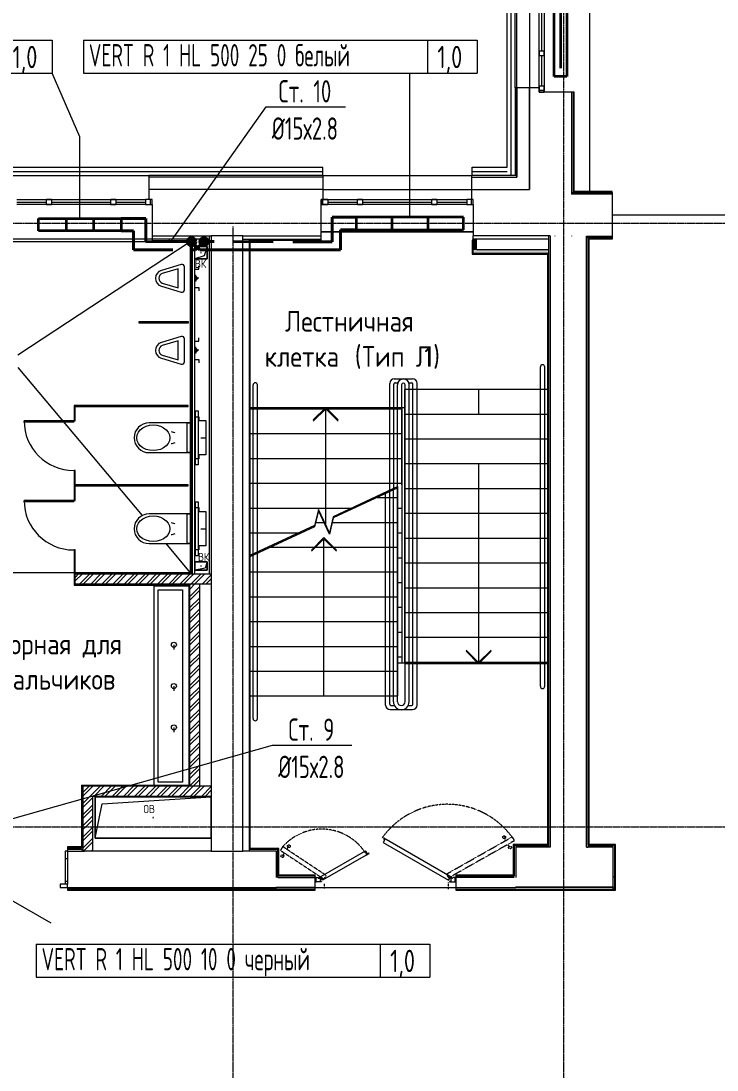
# Model space of a CAD drawing. Header units: millimetres. Extents: x -3929 to 624051, y 52832 to 514950.
# Drawn here: x 213099 to 221518, y 248872 to 261559 of the extents above; entities that cross this region are included whole.
import ezdxf
from ezdxf import colors
from ezdxf.entities.mleader import LeaderData, LeaderLine
from ezdxf.enums import TextEntityAlignment as Align
from ezdxf.math import Vec2, Vec3

# ---------------------------------------------------------------- set-up
doc = ezdxf.new("R2010")
doc.units = ezdxf.units.MM
for name, pattern in [('ADSK_Линия сетки', [25, 20, -2.5, 0, -2.5]), ('ADSK_Штриховая_ш2 п1', [3, 2, -1]), ('ADSK_Штриховая_ш3 п1_5', [4.5, 3, -1.5]), ('Hidden', [7.14375, 4.7625, -2.38125])]:
    doc.linetypes.add(name, pattern=pattern)
for name, color, linetype, lineweight in [('_ Окна', 7, 'Continuous', 9), ('Аннотация', 7, 'Continuous', 18), ('Двери', 7, 'Continuous', 9), ('Двери открывание', 7, 'Continuous', 9), ('Лестницы', 7, 'Continuous', 9), ('Марки помещений', 7, 'Continuous', 20), ('Обобщенные модели', 7, 'Continuous', 18), ('ОВ-О-Оборудование', 32, 'Continuous', 35), ('ОВ-ТЕКСТ', 7, 'Continuous', 25), ('Окна', 7, 'Continuous', 9), ('Оси', 253, 'Continuous', 9), ('Перекрытие', 7, 'Continuous', 18), ('Сантехника', 7, 'Continuous', 18), ('Стены внутренние', 7, 'Continuous', 18), ('Стены наружные', 7, 'Continuous', 18), ('Стены несущие', 7, 'Continuous', 30), ('Стены отделка', 7, 'Continuous', 30), ('Стены перегородки', 7, 'Continuous', 30), ('Стены штриховка', 7, 'Continuous', 9), ('Стрелки вверх', 7, 'Continuous', 18)]:
    doc.layers.add(name, color=color, linetype=linetype, lineweight=lineweight)
doc.layers.add('Линии', color=7, linetype='Continuous', lineweight=9, true_color=0x00a600)
for name, color, linetype in [('ПРИБОРЫ', 3, 'Continuous'), ('статистика приборов', 252, 'Continuous'), ('стояки', 7, 'Continuous')]:
    doc.layers.add(name, color=color, linetype=linetype)
doc.layers.add('т11.1', color=1, linetype='Continuous', true_color=0xff0000)
doc.layers.add('т21.1', color=5, linetype='Continuous', true_color=0x0000ff)
doc.styles.add('GOST Common_2', font='GOST_Common.ttf', dxfattribs={"width": 0.9, "height": 250})
doc.styles.add('GOST Common_5', font='GOST_Common.ttf', dxfattribs={"width": 0.9, "height": 200})
doc.styles.add('СТИЛЬ', font='simplex.shx', dxfattribs={"width": 0.65})

# ---------------------------------------------------------------- blocks, each defined once
blk = doc.blocks.new('*U2874')
at = {"layer": 'ОВ-О-Оборудование', "color": 32, "ltscale": 0.1, "true_color": 0xcd6928}
for p, q in [((500, 75), (-500, 75)), ((-500, 75), (-500, -75)), ((-400, 0), (400, 0)), ((500, -75), (500, 75)), ((-500, -75), (500, -75))]:
    blk.add_line(p, q, dxfattribs=at)
blk = doc.blocks.new('*U2876')
at = {"layer": 'ОВ-О-Оборудование', "color": 32, "ltscale": 0.1, "true_color": 0xcd6928}
for p, q in [((500, 75), (-500, 75)), ((-500, 75), (-500, -75)), ((-167, 75), (-167, -75)), ((167, 75), (167, -75)), ((500, -75), (500, 75)), ((-500, -75), (500, -75))]:
    blk.add_line(p, q, dxfattribs=at)
blk = doc.blocks.new('*U2952')
at = {"layer": 'ОВ-О-Оборудование', "color": 32, "ltscale": 0.1, "true_color": 0xcd6928}
for p, q in [((650, 75), (-650, 75)), ((-650, 75), (-650, -75)), ((-217, 75), (-217, -75)), ((217, 75), (217, -75)), ((650, -75), (650, 75)), ((-650, -75), (650, -75))]:
    blk.add_line(p, q, dxfattribs=at)
blk = doc.blocks.new('2 этаж')
at = {"layer": 'Стены внутренние', "lineweight": 0}
for points in [[(409309, -151425), (409349, -151425), (409349, -151296), (409309, -151296)], [(409755, -151465), (410219, -151465), (410219, -151425), (409309, -151425), (409309, -151465)]]:
    blk.add_hatch(color=253, dxfattribs=at).paths.add_polyline_path(points)
at = {"color": 253, "linetype": 'Continuous', "lineweight": 0}
for p, q in [((404495, -155385), (404536, -155344)), ((404495, -155429), (404581, -155344)), ((404551, -155464), (404671, -155344)), ((404596, -155464), (404716, -155344)), ((404686, -155464), (404806, -155344)), ((404731, -155464), (404851, -155344)), ((404820, -155464), (404940, -155344)), ((404865, -155464), (404985, -155344)), ((404955, -155464), (405075, -155344)), ((405000, -155464), (405120, -155344)), ((405090, -155464), (405210, -155344)), ((405135, -155464), (405255, -155344)), ((405224, -155464), (405344, -155344)), ((405269, -155464), (405389, -155344)), ((405359, -155464), (405479, -155344)), ((405404, -155464), (405524, -155344)), ((405494, -155464), (405614, -155344)), ((405539, -155464), (405659, -155344)), ((405629, -155464), (405749, -155344)), ((405673, -155464), (405793, -155344)), ((405763, -155464), (405883, -155344)), ((405808, -155464), (405928, -155344)), ((405898, -155464), (406018, -155344)), ((405943, -155464), (406063, -155344)), ((406033, -155464), (406140, -155356)), ((406078, -155464), (406140, -155401)), ((405880, -155481), (405898, -155464)), ((405880, -155526), (405943, -155464)), ((405880, -155616), (406000, -155496)), ((405880, -155661), (406000, -155541)), ((405880, -155751), (406000, -155631)), ((405880, -155796), (406000, -155676)), ((405880, -155885), (406000, -155765)), ((405880, -155930), (406000, -155810)), ((405880, -156020), (406000, -155900)), ((405880, -156065), (406000, -155945)), ((405880, -156155), (406000, -156035)), ((405880, -156200), (406000, -156080)), ((405880, -156290), (406000, -156170)), ((405880, -156334), (406000, -156214)), ((405880, -156424), (406000, -156304)), ((405880, -156469), (406000, -156349)), ((405880, -156559), (406000, -156439)), ((405880, -156604), (406000, -156484)), ((405880, -156694), (406000, -156574)), ((405880, -156739), (406000, -156619)), ((405880, -156828), (406000, -156708)), ((405880, -156873), (406000, -156753)), ((405880, -156963), (406000, -156843)), ((405880, -157008), (406000, -156888)), ((405880, -157098), (406000, -156978)), ((405880, -157143), (406000, -157023)), ((405880, -157232), (406000, -157112)), ((405880, -157277), (406000, -157157)), ((405880, -157367), (406000, -157247)), ((405880, -157412), (406000, -157292)), ((405880, -157502), (406000, -157382)), ((405880, -157547), (406000, -157427)), ((405880, -157637), (406000, -157517)), ((405880, -157681), (406000, -157561)), ((405880, -157771), (406000, -157651)), ((405880, -157816), (406000, -157696)), ((405880, -157906), (406000, -157786)), ((404587, -157987), (404662, -157912)), ((404587, -158122), (404797, -157912)), ((404587, -158032), (404707, -157912)), ((404722, -158032), (404842, -157912)), ((404811, -158032), (404931, -157912)), ((404856, -158032), (404976, -157912)), ((404946, -158032), (405066, -157912)), ((404991, -158032), (405111, -157912)), ((405081, -158032), (405201, -157912)), ((405126, -158032), (405246, -157912)), ((405215, -158032), (405335, -157912)), ((405260, -158032), (405380, -157912)), ((405350, -158032), (405470, -157912)), ((405395, -158032), (405515, -157912)), ((405485, -158032), (405605, -157912)), ((405530, -158032), (405650, -157912)), ((405620, -158032), (405740, -157912)), ((405664, -158032), (405784, -157912)), ((405754, -158032), (405874, -157912)), ((405799, -158032), (405919, -157912)), ((405889, -158032), (406009, -157912)), ((405919, -157912), (406000, -157831)), ((405934, -158032), (406054, -157912)), ((406024, -158032), (406140, -157915)), ((404587, -158167), (404707, -158047)), ((406069, -158032), (406140, -157960)), ((404587, -158256), (404707, -158136)), ((404587, -158301), (404707, -158181)), ((404587, -158391), (404707, -158271)), ((404621, -158402), (404707, -158316)), ((404587, -158436), (404621, -158402)), ((404587, -158526), (404707, -158406)), ((404587, -158571), (404707, -158451)), ((404587, -158660), (404707, -158540)), ((404596, -158697), (404707, -158585)), ((404686, -158697), (404707, -158675))]:
    blk.add_line(p, q, dxfattribs=at)
at = {"layer": '_ Окна', "color": 253, "lineweight": 0}
for p, q in [((410137, -149019), (410137, -148279)), ((410107, -149019), (410167, -149019)), ((410107, -149079), (410107, -149019)), ((410167, -149019), (410167, -149079)), ((410167, -149079), (410107, -149079)), ((410137, -149439), (410137, -149079)), ((410107, -149439), (410167, -149439)), ((410107, -149519), (410107, -149439)), ((410167, -149439), (410167, -149519)), ((410167, -149499), (410107, -149499)), ((410167, -149519), (410107, -149519)), ((403789, -150846), (404149, -150846)), ((404149, -150876), (404149, -150816)), ((404149, -150816), (404209, -150816)), ((404209, -150816), (404209, -150876)), ((404209, -150846), (404924, -150846)), ((404924, -150876), (404924, -150816)), ((404924, -150816), (404984, -150816)), ((404984, -150816), (404984, -150876)), ((404984, -150846), (405344, -150846)), ((405344, -150816), (405344, -150876)), ((405424, -150816), (405344, -150816)), ((405404, -150876), (405404, -150816)), ((405424, -150876), (405424, -150816)), ((407469, -150876), (407469, -150816)), ((407469, -150816), (407549, -150816)), ((407489, -150876), (407489, -150816)), ((407549, -150816), (407549, -150876)), ((407549, -150846), (407909, -150846)), ((407909, -150876), (407909, -150816)), ((407909, -150816), (407969, -150816)), ((407969, -150816), (407969, -150876)), ((407969, -150846), (408809, -150846)), ((408809, -150876), (408809, -150816)), ((408809, -150816), (408869, -150816)), ((408869, -150816), (408869, -150876)), ((408869, -150846), (409229, -150846)), ((409229, -150816), (409229, -150876)), ((409309, -150816), (409229, -150816)), ((409289, -150876), (409289, -150816)), ((409309, -150876), (409309, -150816)), ((404209, -150876), (404149, -150876)), ((404984, -150876), (404924, -150876)), ((405344, -150876), (405424, -150876)), ((407549, -150876), (407469, -150876)), ((407969, -150876), (407909, -150876)), ((408869, -150876), (408809, -150876)), ((409229, -150876), (409309, -150876))]:
    blk.add_line(p, q, dxfattribs=at)
at = {"layer": 'Двери', "color": 253, "lineweight": 0}
for p, q in [((403876, -153508), (403876, -153492)), ((404476, -153492), (403876, -153492)), ((404476, -153508), (403876, -153508)), ((404476, -153508), (404476, -153492)), ((403876, -154470), (403876, -154454)), ((404476, -154454), (403876, -154454)), ((404476, -154470), (403876, -154470)), ((404476, -154470), (404476, -154454)), ((408241, -158554), (408219, -158593)), ((408226, -158540), (408224, -158544)), ((408224, -158544), (408241, -158554)), ((409051, -159017), (408226, -158540)), ((407443, -159017), (408006, -158692)), ((408006, -158692), (408009, -158696)), ((408029, -158730), (408009, -158696)), ((408219, -158593), (409009, -159049)), ((408014, -158744), (407485, -159049)), ((408014, -158744), (408048, -158724)), ((408046, -158720), (408029, -158730)), ((408048, -158724), (408046, -158720)), ((404400, -159097), (404313, -159097)), ((404313, -159097), (404313, -159137)), ((404400, -159137), (404400, -159097)), ((407397, -159067), (407397, -159017)), ((407397, -159017), (407434, -159017)), ((407407, -159017), (407397, -159017)), ((407397, -159017), (407397, -159067)), ((407474, -159067), (407397, -159067)), ((407397, -159067), (407407, -159067)), ((407407, -159067), (407407, -159017)), ((407434, -159017), (407434, -159022)), ((407436, -159025), (407457, -159025)), ((407446, -159021), (407443, -159017)), ((407463, -159011), (407446, -159021)), ((407457, -159025), (407457, -159060)), ((407460, -159063), (407474, -159063)), ((407485, -159049), (407463, -159011)), ((407474, -159063), (407474, -159067)), ((409009, -159049), (409032, -159011)), ((409021, -159063), (409021, -159067)), ((409035, -159063), (409021, -159063)), ((409021, -159067), (409097, -159067)), ((409032, -159011), (409049, -159021)), ((409037, -159025), (409037, -159060)), ((409059, -159025), (409037, -159025)), ((409049, -159021), (409051, -159017)), ((409061, -159017), (409061, -159022)), ((409097, -159017), (409061, -159017)), ((409097, -159017), (409087, -159017)), ((409087, -159017), (409087, -159067)), ((409087, -159067), (409097, -159067)), ((409097, -159067), (409097, -159017)), ((409097, -159067), (409097, -159017)), ((403457, -159137), (404198, -159565)), ((404313, -159137), (404400, -159137))]:
    blk.add_line(p, q, dxfattribs=at)
for centre, radius, start, end in [((407436, -159022), 2.52, 180, 270), ((407460, -159060), 2.5, 180, 270), ((409035, -159060), 2.5, 270, 0), ((409059, -159022), 2.52, 270, 0)]:
    blk.add_arc(centre, radius, start, end, dxfattribs=at)
at = {"layer": 'Двери открывание', "color": 253, "lineweight": 0}
for centre in [(404476, -153492), (404476, -154454)]:
    blk.add_arc(centre, 600, 180, 270, dxfattribs=at)
at = {"layer": 'Лестницы', "color": 253, "lineweight": 0}
for p, q in [((409309, -151209), (407469, -151209)), ((410299, -151259), (410299, -151256)), ((410207, -153114), (408479, -153114)), ((408479, -153114), (408479, -153414)), ((410207, -153114), (408479, -153114)), ((406612, -153332), (408448, -153332)), ((406612, -153332), (408448, -153332)), ((406612, -153347), (408448, -153347)), ((408448, -153332), (408479, -153332)), ((408448, -153347), (408448, -153332)), ((408448, -153647), (408448, -153347)), ((408479, -153414), (408479, -153714)), ((410207, -153414), (408479, -153414)), ((410207, -153414), (408479, -153414)), ((406612, -153647), (408448, -153647)), ((406612, -153647), (408448, -153647)), ((408448, -153947), (408448, -153647)), ((408479, -153714), (408479, -154014)), ((410207, -153714), (408479, -153714)), ((410207, -153714), (408479, -153714)), ((406612, -153947), (408448, -153947)), ((406612, -153947), (408448, -153947)), ((408448, -154247), (408448, -153947)), ((408479, -154014), (408479, -154314)), ((410207, -154014), (408479, -154014)), ((410207, -154014), (408479, -154014)), ((406612, -154247), (408448, -154247)), ((406612, -154247), (408448, -154247)), ((408448, -154547), (408448, -154247)), ((408398, -154288), (407616, -154652)), ((408398, -154303), (407616, -154667)), ((408398, -154303), (408398, -154288)), ((408398, -154420), (408398, -154303)), ((408479, -154314), (408479, -154614)), ((410207, -154314), (408479, -154314)), ((410207, -154314), (408479, -154314)), ((408146, -154405), (408178, -154405)), ((408146, -154405), (408178, -154405)), ((408146, -154420), (408398, -154420)), ((408146, -154420), (408398, -154420)), ((408398, -154720), (408398, -154420)), ((406612, -154547), (407843, -154547)), ((406612, -154547), (407843, -154547)), ((407437, -154563), (407390, -154758)), ((407437, -154578), (407390, -154773)), ((407569, -154847), (407437, -154563)), ((407569, -154862), (407437, -154578)), ((407616, -154652), (407569, -154847)), ((408398, -154547), (408448, -154547)), ((408398, -154547), (408448, -154547)), ((408448, -154847), (408448, -154547)), ((408479, -154614), (408479, -154914)), ((410207, -154614), (408479, -154614)), ((410207, -154614), (408479, -154614)), ((407390, -154758), (406608, -155122)), ((407390, -154773), (406608, -155137)), ((407402, -154705), (407406, -154705)), ((407402, -154705), (407406, -154705)), ((407402, -154720), (407503, -154720)), ((407402, -154720), (407503, -154720)), ((407496, -154705), (407503, -154705)), ((407496, -154705), (407503, -154705)), ((407616, -154667), (407569, -154862)), ((407603, -154705), (407607, -154705)), ((407603, -154705), (407607, -154705)), ((407603, -154720), (408398, -154720)), ((407603, -154720), (408398, -154720)), ((408398, -155020), (408398, -154720)), ((406612, -154847), (407199, -154847)), ((406612, -154847), (407199, -154847)), ((408398, -154847), (408448, -154847)), ((408398, -154847), (408448, -154847)), ((408448, -155147), (408448, -154847)), ((406860, -155005), (406892, -155005)), ((406860, -155005), (406892, -155005)), ((406860, -155020), (408398, -155020)), ((406860, -155020), (408398, -155020)), ((408398, -155320), (408398, -155020)), ((408479, -154914), (408479, -155214)), ((410207, -154914), (408479, -154914)), ((410207, -154914), (408479, -154914)), ((408398, -155147), (408448, -155147)), ((408398, -155147), (408448, -155147)), ((408448, -155447), (408448, -155147)), ((408479, -155214), (408479, -155514)), ((410207, -155214), (408479, -155214)), ((410207, -155214), (408479, -155214)), ((406612, -155320), (408398, -155320)), ((406612, -155320), (408398, -155320)), ((408398, -155620), (408398, -155320)), ((408398, -155447), (408448, -155447)), ((408398, -155447), (408448, -155447)), ((408448, -155747), (408448, -155447)), ((408479, -155514), (408479, -155814)), ((410207, -155514), (408479, -155514)), ((410207, -155514), (408479, -155514)), ((406612, -155620), (408398, -155620)), ((406612, -155620), (408398, -155620)), ((408398, -155920), (408398, -155620)), ((408398, -155747), (408448, -155747)), ((408398, -155747), (408448, -155747)), ((408448, -156047), (408448, -155747)), ((406612, -155920), (408398, -155920)), ((406612, -155920), (408398, -155920)), ((408398, -156220), (408398, -155920)), ((408479, -155814), (408479, -156114)), ((410207, -155814), (408479, -155814)), ((410207, -155814), (408479, -155814)), ((408398, -156047), (408448, -156047)), ((408398, -156047), (408448, -156047)), ((408448, -156347), (408448, -156047)), ((408479, -156114), (408479, -156414)), ((410207, -156114), (408479, -156114)), ((410207, -156114), (408479, -156114)), ((406612, -156220), (408398, -156220)), ((406612, -156220), (408398, -156220)), ((408398, -156520), (408398, -156220)), ((408398, -156347), (408448, -156347)), ((408398, -156347), (408448, -156347)), ((408448, -156424), (408448, -156347)), ((408479, -156414), (408479, -156424)), ((410207, -156414), (408479, -156414)), ((410207, -156429), (408479, -156429)), ((406612, -156520), (408398, -156520)), ((406612, -156520), (408398, -156520)), ((408398, -156820), (408398, -156520)), ((406612, -156820), (408398, -156820)), ((406612, -156820), (408398, -156820))]:
    blk.add_line(p, q, dxfattribs=at)
at = {"layer": 'Линии', "color": 253, "lineweight": 0}
for p, q in [((410120, -156703), (410120, -152841)), ((410174, -156703), (410174, -152841)), ((408354, -152984), (408574, -152984)), ((406645, -157093), (406645, -153058)), ((406699, -157093), (406699, -153058)), ((408299, -154334), (408299, -153039)), ((408348, -154309), (408348, -153049)), ((408363, -153034), (408396, -153034)), ((408393, -154290), (408393, -153055)), ((408443, -154267), (408443, -153055)), ((408484, -156890), (408484, -153055)), ((408531, -153034), (408564, -153034)), ((408534, -156890), (408534, -153055)), ((408579, -156920), (408579, -153049)), ((408629, -156930), (408629, -153039)), ((408249, -156930), (408249, -154372)), ((408298, -156920), (408298, -154350)), ((408343, -156890), (408343, -154330)), ((408393, -156890), (408393, -154305)), ((408313, -156935), (408354, -156935)), ((408522, -156935), (408564, -156935)), ((408304, -156985), (408574, -156985))]:
    blk.add_line(p, q, dxfattribs=at)
at = {"layer": 'Линии', "color": 253, "linetype": 'ADSK_Штриховая_ш3 п1_5', "lineweight": 0}
for p, q in [((408986, -158973), (409780, -158524)), ((409807, -158570), (409012, -159019)), ((409700, -158570), (409683, -158528)), ((409780, -158524), (409807, -158570)), ((407005, -158642), (406976, -158687)), ((406976, -158687), (407501, -159034)), ((407531, -158991), (407005, -158642)), ((407054, -158675), (407078, -158637)), ((409726, -158615), (409753, -158652)), ((407024, -158719), (407000, -158756)), ((407501, -159034), (407531, -158991)), ((407505, -159091), (407505, -159147)), ((409012, -159019), (408986, -158973)), ((409005, -159077), (409005, -159157))]:
    blk.add_line(p, q, dxfattribs=at)
for centre in [(409683, -158528), (407078, -158637), (409753, -158652), (407000, -158756)]:
    blk.add_circle(centre, 17, dxfattribs=at)
at = {"layer": 'Линии', "color": 253, "lineweight": 0}
for centre, radius, start, end in [((410147, -152841), 26.8, 0, 180), ((408354, -153039), 55, 90, 180), ((408463, -153055), 70.3, 0, 180), ((408574, -153039), 55, 0, 90), ((406672, -153058), 26.8, 0, 180), ((408363, -153049), 15, 90, 180), ((408463, -153055), 20.3, 0, 180), ((408564, -153049), 15, 0, 90), ((410147, -156703), 26.8, 180, 0), ((408304, -156930), 55, 180, 270), ((408313, -156920), 15, 180, 270), ((408438, -156890), 95.3, 180, 0), ((408438, -156890), 45.3, 180, 0), ((408564, -156920), 15, 270, 0), ((408574, -156930), 55, 270, 0), ((406672, -157093), 26.8, 180, 0)]:
    blk.add_arc(centre, radius, start, end, dxfattribs=at)
at = {"layer": 'Линии', "color": 253, "linetype": 'ADSK_Штриховая_ш3 п1_5', "lineweight": 0}
for centre, radius, start, end in [((408996, -159100), 970, 33.5518, 144.3448), ((407476, -159058), 628, 30.2405, 138.6116)]:
    blk.add_arc(centre, radius, start, end, dxfattribs=at)
at = {"layer": 'Обобщенные модели', "color": 253, "lineweight": 0}
for p, q in [((405940, -151382), (406090, -151382)), ((406090, -151382), (405940, -151382)), ((406090, -151382), (406053, -151495)), ((406090, -151382), (406090, -151532)), ((406090, -151532), (406090, -151382)), ((406053, -151495), (405940, -151532)), ((406090, -151532), (405940, -151532)), ((405940, -151532), (406090, -151532)), ((405865, -152293), (405265, -152293)), ((405265, -152293), (405265, -152305)), ((405265, -152305), (405865, -152305)), ((405865, -152305), (405865, -152293)), ((405860, -153305), (404480, -153305)), ((404480, -153305), (404480, -153317)), ((404480, -153317), (404480, -153492)), ((404492, -153317), (404480, -153317)), ((404480, -153317), (405860, -153317)), ((404492, -153492), (404492, -153317)), ((405860, -153317), (405860, -153305)), ((404480, -153492), (404492, -153492)), ((404492, -154092), (404480, -154092)), ((404480, -154092), (404480, -154367)), ((404492, -154367), (404492, -154092)), ((405862, -154267), (404482, -154267)), ((404482, -154267), (404482, -154279)), ((405862, -154279), (405862, -154267)), ((404480, -154279), (404480, -154454)), ((404492, -154279), (404480, -154279)), ((404480, -154367), (404492, -154367)), ((404482, -154279), (405862, -154279)), ((404492, -154454), (404492, -154279)), ((404480, -154454), (404492, -154454)), ((404492, -155054), (404480, -155054)), ((404480, -155054), (404480, -155329)), ((404492, -155329), (404492, -155054)), ((405940, -155299), (405940, -155199)), ((405940, -155199), (406090, -155199)), ((406090, -155199), (405940, -155199)), ((405940, -155199), (405940, -155299)), ((406065, -155274), (405940, -155299)), ((406090, -155199), (406065, -155274)), ((406090, -155199), (406090, -155299)), ((406090, -155299), (406090, -155199)), ((404480, -155329), (404492, -155329)), ((406090, -155299), (405940, -155299)), ((405940, -155299), (406090, -155299)), ((404737, -158541), (404737, -158041)), ((404737, -158041), (406137, -158041)), ((406137, -158041), (404737, -158041)), ((404737, -158041), (404737, -158541)), ((404821, -158124), (406137, -158041)), ((406137, -158041), (406137, -158541)), ((406137, -158541), (406137, -158041)), ((404737, -158541), (404821, -158124)), ((406137, -158541), (404737, -158541)), ((404737, -158541), (406137, -158541))]:
    blk.add_line(p, q, dxfattribs=at)
for centre, start, end in [((406015, -151457), 0, 180), ((406015, -151457), 120, 180), ((406015, -151457), 180, 0), ((406015, -151457), 240, 345), ((406015, -151457), 15, 90), ((406015, -155249), 0, 180), ((406015, -155249), 120, 180), ((406015, -155249), 180, 0), ((406015, -155249), 240, 345), ((406015, -155249), 15, 90), ((405437, -158291), 0, 180), ((405437, -158291), 60, 165), ((405437, -158291), 180, 0), ((405437, -158291), 195, 270), ((405437, -158291), 300, 0)]:
    blk.add_arc(centre, 2.5, start, end, dxfattribs=at)
at = {"layer": 'Окна', "color": 253, "lineweight": 0}
for p, q in [((410107, -149019), (410107, -148279)), ((410167, -148279), (410167, -149019)), ((410107, -149019), (410107, -149079)), ((410167, -149079), (410167, -149019)), ((410107, -149439), (410107, -149079)), ((410167, -149079), (410167, -149439)), ((410107, -149439), (410107, -149519)), ((410167, -149519), (410167, -149439)), ((410107, -149519), (410167, -149519)), ((403789, -150816), (404149, -150816)), ((404209, -150816), (404149, -150816)), ((404209, -150816), (404924, -150816)), ((404984, -150816), (404924, -150816)), ((404984, -150816), (405344, -150816)), ((405424, -150816), (405344, -150816)), ((405424, -150876), (405424, -150816)), ((407469, -150816), (407469, -150876)), ((407549, -150816), (407469, -150816)), ((407549, -150816), (407909, -150816)), ((407969, -150816), (407909, -150816)), ((407969, -150816), (408809, -150816)), ((408869, -150816), (408809, -150816)), ((408869, -150816), (409229, -150816)), ((409309, -150816), (409229, -150816)), ((409309, -150876), (409309, -150816)), ((404149, -150876), (403789, -150876)), ((404149, -150876), (404209, -150876)), ((404924, -150876), (404209, -150876)), ((404924, -150876), (404984, -150876)), ((405344, -150876), (404984, -150876)), ((405344, -150876), (405424, -150876)), ((407469, -150876), (407549, -150876)), ((407909, -150876), (407549, -150876)), ((407909, -150876), (407969, -150876)), ((408809, -150876), (407969, -150876)), ((408809, -150876), (408869, -150876)), ((409229, -150876), (408869, -150876)), ((409229, -150876), (409309, -150876))]:
    blk.add_line(p, q, dxfattribs=at)
at = {"layer": 'Оси', "color": 253, "linetype": 'ADSK_Линия сетки', "lineweight": 0}
for p, q in [((410405, -176377), (410405, -128355)), ((354441, -151102), (420560, -151102)), ((406405, -176377), (406405, -151142)), ((354441, -158402), (420560, -158402))]:
    blk.add_line(p, q, dxfattribs=at)
at = {"layer": 'Перекрытие', "color": 253, "lineweight": 0}
for p, q in [((410718, -150717), (410718, -147791)), ((412993, -151004), (410993, -151004)), ((405885, -151329), (403800, -152696)), ((403800, -152846), (405305, -154637)), ((405590, -154977), (405885, -155329)), ((404500, -155329), (403198, -155329)), ((410207, -156424), (408398, -156424)), ((404400, -158697), (404372, -158697)), ((404372, -158697), (404372, -159097)), ((404372, -158787), (404400, -158787)), ((404400, -159063), (404372, -159063)), ((407397, -159137), (409097, -159137)), ((410999, -159128), (410999, -159137))]:
    blk.add_line(p, q, dxfattribs=at)
at = {"layer": 'Сантехника', "color": 253, "lineweight": 0}
for p, q in [((405777, -151600), (405536, -151673)), ((405740, -151653), (405548, -151711)), ((405740, -151884), (405740, -151653)), ((405815, -151908), (405815, -151629)), ((405940, -151658), (405990, -151658)), ((405953, -151808), (405953, -151728)), ((405990, -151658), (405990, -151618)), ((405537, -151864), (405777, -151937)), ((405548, -151826), (405740, -151884)), ((405990, -151768), (405940, -151768)), ((405940, -151878), (405990, -151878)), ((405990, -151878), (405990, -151918)), ((405777, -152471), (405536, -152544)), ((405815, -152779), (405815, -152500)), ((405990, -152529), (405990, -152489)), ((405740, -152524), (405548, -152582)), ((405740, -152755), (405740, -152524)), ((405940, -152529), (405990, -152529)), ((405953, -152679), (405953, -152599)), ((405537, -152736), (405777, -152808)), ((405548, -152697), (405740, -152755)), ((405990, -152639), (405940, -152639)), ((405940, -152749), (405990, -152749)), ((405990, -152749), (405990, -152789)), ((405949, -154025), (405949, -153370)), ((405949, -153370), (405980, -153370)), ((405980, -153370), (405980, -154025)), ((405949, -153442), (405989, -153442)), ((405949, -153952), (405949, -153442)), ((405989, -153442), (405989, -153489)), ((405989, -153489), (406074, -153489)), ((406074, -153489), (406074, -153905)), ((405243, -153663), (405258, -153630)), ((405258, -153630), (405281, -153601)), ((405281, -153601), (405313, -153576)), ((405313, -153576), (405351, -153558)), ((405351, -153558), (405393, -153546)), ((405885, -153517), (405387, -153517)), ((405393, -153546), (405438, -153542)), ((405438, -153542), (405482, -153546)), ((405482, -153546), (405525, -153558)), ((405525, -153558), (405563, -153576)), ((405563, -153576), (405594, -153601)), ((405594, -153601), (405618, -153630)), ((405618, -153630), (405633, -153663)), ((405654, -153622), (405695, -153635)), ((405695, -153635), (405698, -153636)), ((405850, -153877), (405850, -153517)), ((405850, -153517), (405885, -153517)), ((405238, -153697), (405243, -153663)), ((405243, -153732), (405238, -153697)), ((405258, -153765), (405243, -153732)), ((405281, -153794), (405258, -153765)), ((405618, -153765), (405594, -153794)), ((405633, -153732), (405618, -153765)), ((405633, -153663), (405638, -153697)), ((405638, -153697), (405633, -153732)), ((405663, -153769), (405654, -153772)), ((405698, -153759), (405663, -153769)), ((406013, -153697), (406081, -153697)), ((405313, -153818), (405281, -153794)), ((405351, -153837), (405313, -153818)), ((405393, -153848), (405351, -153837)), ((405387, -153877), (405885, -153877)), ((405438, -153852), (405393, -153848)), ((405482, -153848), (405438, -153852)), ((405525, -153837), (405482, -153848)), ((405563, -153818), (405525, -153837)), ((405594, -153794), (405563, -153818)), ((405885, -153877), (405850, -153877)), ((405989, -153952), (405949, -153952)), ((405989, -153905), (405989, -153952)), ((406074, -153905), (405989, -153905)), ((405980, -154025), (405949, -154025)), ((405949, -155125), (405949, -154470)), ((405949, -154470), (405980, -154470)), ((405980, -154470), (405980, -155125)), ((405351, -154658), (405393, -154646)), ((405885, -154617), (405387, -154617)), ((405393, -154646), (405438, -154642)), ((405438, -154642), (405482, -154646)), ((405482, -154646), (405525, -154658)), ((405850, -154977), (405850, -154617)), ((405850, -154617), (405885, -154617)), ((405949, -154542), (405989, -154542)), ((405949, -155052), (405949, -154542)), ((405989, -154542), (405989, -154589)), ((405989, -154589), (406074, -154589)), ((406074, -154589), (406074, -155005)), ((405238, -154797), (405243, -154763)), ((405243, -154763), (405258, -154730)), ((405258, -154730), (405281, -154701)), ((405281, -154701), (405313, -154676)), ((405313, -154676), (405351, -154658)), ((405525, -154658), (405563, -154676)), ((405563, -154676), (405594, -154701)), ((405594, -154701), (405618, -154730)), ((405618, -154730), (405633, -154763)), ((405633, -154763), (405638, -154797)), ((405654, -154722), (405695, -154735)), ((405695, -154735), (405698, -154736)), ((405243, -154832), (405238, -154797)), ((405258, -154865), (405243, -154832)), ((405281, -154894), (405258, -154865)), ((405313, -154918), (405281, -154894)), ((405594, -154894), (405563, -154918)), ((405618, -154865), (405594, -154894)), ((405633, -154832), (405618, -154865)), ((405638, -154797), (405633, -154832)), ((405663, -154869), (405654, -154872)), ((405698, -154859), (405663, -154869)), ((406013, -154797), (406081, -154797)), ((405351, -154937), (405313, -154918)), ((405393, -154948), (405351, -154937)), ((405387, -154977), (405885, -154977)), ((405438, -154952), (405393, -154948)), ((405482, -154948), (405438, -154952)), ((405525, -154937), (405482, -154948)), ((405563, -154918), (405525, -154937)), ((405885, -154977), (405850, -154977)), ((405989, -155005), (405989, -155052)), ((406074, -155005), (405989, -155005)), ((405989, -155052), (405949, -155052)), ((405980, -155125), (405949, -155125)), ((405448, -157897), (405448, -155487)), ((405448, -155487), (405868, -155487)), ((405498, -157862), (405498, -155537)), ((405498, -155537), (405793, -155537)), ((405793, -155537), (405793, -157862)), ((405688, -156200), (405688, -156257)), ((405688, -156700), (405688, -156757)), ((405688, -157200), (405688, -157257)), ((405793, -157862), (405498, -157862))]:
    blk.add_line(p, q, dxfattribs=at)
for centre in [(405688, -156200), (405688, -156700), (405688, -157200)]:
    blk.add_circle(centre, 30, dxfattribs=at)
for centre, radius, start, end in [((405785, -151629), 30, 360, 106.8118), ((405565, -151768), 100, 106.8118, 253.3196), ((405565, -151768), 60, 106.8118, 253.3578), ((405953, -151768), 18.9, 360, 136.0441), ((405953, -151768), 18.9, 223.9559, 360), ((405785, -151908), 30, 252.9999, 0.4256), ((405785, -152500), 30, 360, 106.8118), ((405565, -152640), 100, 106.8118, 253.3196), ((405565, -152640), 60, 106.8118, 253.3578), ((405953, -152639), 18.9, 360, 136.0441), ((405953, -152639), 18.9, 223.9559, 360), ((405785, -152779), 30, 252.9999, 0.4256), ((405387, -153697), 180, 90, 270), ((405387, -154797), 180, 90, 270)]:
    blk.add_arc(centre, radius, start, end, dxfattribs=at)
at = {"layer": 'Стены внутренние', "color": 253, "lineweight": 0}
for p, q in [((407494, -150696), (409289, -150696)), ((409309, -151206), (407469, -151206)), ((405424, -151296), (403709, -151296)), ((405424, -151329), (403709, -151329))]:
    blk.add_line(p, q, dxfattribs=at)
at = {"layer": 'Стены внутренние', "color": 253, "linetype": 'Continuous', "lineweight": 0}
for p, q in [((405635, -151296), (405627, -151311)), ((405866, -151302), (405861, -151311))]:
    blk.add_line(p, q, dxfattribs=at)
at = {"layer": 'Стены наружные', "color": 253, "lineweight": 0}
for p, q in [((409717, -150426), (409717, -143351)), ((409767, -150526), (409767, -143347)), ((409817, -149464), (409817, -147819)), ((409837, -149463), (409837, -147819)), ((409987, -147819), (409987, -149463)), ((402320, -150426), (407490, -150426)), ((407490, -150526), (407490, -150426)), ((409295, -150526), (409295, -150426)), ((409295, -150426), (409717, -150426)), ((402320, -150476), (407490, -150476)), ((403744, -150526), (405384, -150526)), ((407490, -150525), (409295, -150525)), ((407494, -150525), (407494, -150526)), ((407494, -150526), (409289, -150526)), ((409289, -150525), (409289, -150526)), ((409295, -150476), (409717, -150476))]:
    blk.add_line(p, q, dxfattribs=at)
at = {"layer": 'Стены несущие', "color": 253, "lineweight": 0}
for p, q in [((410107, -149464), (409987, -149464)), ((409987, -149464), (409987, -150696)), ((409987, -150696), (409987, -149464)), ((410497, -149519), (410167, -149519)), ((410497, -149519), (410497, -150749)), ((407494, -150696), (405384, -150696)), ((405384, -150696), (405384, -150816)), ((407494, -150816), (407494, -150696)), ((409289, -150696), (409987, -150696)), ((409289, -150696), (409289, -150816)), ((410993, -150749), (410497, -150749)), ((410993, -151259), (410993, -150749)), ((405424, -150876), (405424, -151256)), ((407469, -151256), (407469, -150876)), ((409309, -150876), (409309, -151256)), ((405424, -151256), (406140, -151256)), ((406140, -151256), (406140, -157708)), ((406520, -158697), (406520, -151256)), ((406520, -151256), (407469, -151256)), ((409987, -151256), (409309, -151256)), ((410239, -151259), (410239, -158648)), ((410497, -151256), (410497, -151259)), ((410679, -151259), (410993, -151259)), ((410679, -158648), (410679, -151259)), ((406140, -157708), (406140, -158697)), ((404572, -157897), (404572, -158012)), ((404587, -157912), (404587, -158697)), ((406140, -157912), (404587, -157912)), ((404707, -158697), (404707, -158032)), ((404707, -158032), (406140, -158032)), ((404400, -158697), (404606, -158697)), ((404400, -158697), (404400, -159097)), ((406140, -158697), (404606, -158697)), ((406927, -158697), (406520, -158697)), ((406927, -159017), (406927, -158697)), ((410239, -158648), (409824, -158648)), ((409824, -158648), (409824, -159017)), ((410999, -158648), (410679, -158648)), ((410999, -159128), (410999, -158648)), ((404400, -159137), (406927, -159137)), ((406927, -159137), (406927, -159127)), ((409824, -159128), (410999, -159128))]:
    blk.add_line(p, q, dxfattribs=at)
at = {"layer": 'Стены отделка', "color": 253, "lineweight": 0}
for p, q in [((409837, -149464), (409817, -149464)), ((409817, -149464), (409817, -150526)), ((409987, -149464), (409837, -149464)), ((410529, -149519), (410497, -149519)), ((410529, -150729), (410529, -149519)), ((407494, -150526), (405384, -150526)), ((405384, -150526), (405384, -150696)), ((405385, -150546), (405384, -150546)), ((407494, -150546), (407490, -150546)), ((407494, -150696), (407494, -150526)), ((409837, -150526), (409289, -150526)), ((409289, -150526), (409289, -150696)), ((409295, -150546), (409289, -150546)), ((409837, -150546), (409837, -150526)), ((409837, -150526), (409837, -150546)), ((410987, -150717), (410517, -150717)), ((410987, -150729), (410987, -150717)), ((410497, -150729), (410517, -150729)), ((410517, -150729), (410987, -150729)), ((410993, -150729), (410529, -150729)), ((410993, -150749), (410993, -150729)), ((405424, -151256), (405424, -151329)), ((406120, -151296), (405424, -151296)), ((405424, -151329), (405885, -151329)), ((405885, -151296), (405885, -155329)), ((405900, -155344), (405900, -151296)), ((405940, -155344), (405940, -151296)), ((406120, -155344), (406120, -151256)), ((406520, -151296), (406600, -151296)), ((406600, -151296), (406600, -158697)), ((406612, -151308), (407469, -151308)), ((406612, -158665), (406612, -151308)), ((407469, -151308), (407469, -151256)), ((409309, -151308), (409297, -151308)), ((409297, -151308), (409297, -151475)), ((409309, -151465), (409309, -151256)), ((410219, -151296), (409309, -151296)), ((409349, -151425), (409349, -151296)), ((410219, -151256), (409987, -151256)), ((410239, -151256), (410219, -151256)), ((410219, -151256), (410219, -158648)), ((410239, -151259), (410239, -151256)), ((410709, -151279), (410679, -151279)), ((410711, -158628), (410711, -151291)), ((410711, -151291), (410993, -151291)), ((410993, -151291), (410993, -151259)), ((409299, -151477), (410207, -151477)), ((409309, -151465), (410219, -151465)), ((410219, -151425), (409349, -151425)), ((410207, -151477), (410207, -158616)), ((406600, -155207), (406612, -155207)), ((404480, -155329), (404480, -155479)), ((405900, -155329), (404492, -155329)), ((404495, -155344), (406140, -155344)), ((404495, -155464), (404495, -155344)), ((404480, -155479), (405868, -155479)), ((404495, -155464), (406140, -155464)), ((405868, -155464), (405868, -157897)), ((405880, -157912), (405880, -155464)), ((406000, -157912), (406000, -155464)), ((406612, -156809), (406600, -156809)), ((404572, -157897), (405880, -157897)), ((404572, -158012), (404572, -158644)), ((404400, -158644), (404400, -158697)), ((404572, -158644), (404400, -158644)), ((404572, -158677), (404587, -158677)), ((406947, -158677), (406600, -158677)), ((406957, -158665), (406612, -158665)), ((406947, -159017), (406947, -158677)), ((406959, -158985), (406959, -158667)), ((409792, -158618), (409792, -158985)), ((410207, -158616), (409794, -158616)), ((409804, -158628), (409804, -158997)), ((409804, -158628), (410219, -158628)), ((410219, -158648), (410219, -158628)), ((410679, -158647), (410699, -158647)), ((411031, -158616), (410699, -158616)), ((410699, -158647), (410699, -158648)), ((410711, -158628), (411019, -158628)), ((411019, -158628), (411019, -159157)), ((411031, -159167), (411031, -158618)), ((407357, -158997), (406947, -158997)), ((407397, -158985), (406959, -158985)), ((407397, -159017), (407397, -158985)), ((409097, -158985), (409097, -159017)), ((409792, -158985), (409097, -158985)), ((409804, -158997), (409097, -158997)), ((410999, -159002), (411019, -159002)), ((404400, -159137), (404400, -159169)), ((404400, -159169), (407397, -159169)), ((407397, -159157), (407357, -159157)), ((407397, -159169), (407397, -159137)), ((409097, -159137), (409097, -159169)), ((409097, -159169), (411029, -159169)), ((411002, -159137), (409824, -159137)), ((411002, -159157), (411002, -159137)), ((411019, -159157), (411002, -159157))]:
    blk.add_line(p, q, dxfattribs=at)
at = {"layer": 'Стены перегородки', "color": 253, "lineweight": 0}
for p, q in [((406947, -159017), (407397, -159017)), ((407397, -159137), (407397, -159017)), ((409097, -159017), (409097, -159137)), ((409804, -159017), (409097, -159017)), ((407397, -159137), (406927, -159137)), ((409097, -159137), (409824, -159137)), ((409824, -159137), (409824, -159127))]:
    blk.add_line(p, q, dxfattribs=at)
at = {"layer": 'Стены штриховка', "color": 253, "lineweight": 0}
for p, q in [((409837, -150526), (409837, -149464)), ((409837, -149464), (409837, -150526)), ((410517, -149519), (410517, -150729)), ((410527, -150729), (410527, -149519)), ((407490, -150546), (405385, -150546)), ((409295, -150546), (409837, -150546)), ((410987, -150719), (410517, -150719)), ((410517, -150729), (410529, -150729)), ((405424, -151311), (405885, -151311)), ((405424, -151320), (405885, -151320)), ((405894, -151296), (405894, -155329)), ((405913, -155344), (405913, -151296)), ((406520, -151256), (406140, -151256)), ((406600, -151296), (407469, -151296)), ((406610, -151306), (407469, -151306)), ((406610, -158667), (406610, -151306)), ((409299, -151308), (409299, -151477)), ((410699, -158628), (410699, -151279)), ((410993, -151279), (410709, -151279)), ((410709, -158628), (410709, -151289)), ((410709, -151289), (410993, -151289)), ((409297, -151475), (410209, -151475)), ((409297, -151475), (409297, -151477)), ((409297, -151477), (409299, -151477)), ((410209, -151475), (410209, -158618)), ((405900, -155338), (404489, -155338)), ((404489, -155338), (404489, -155470)), ((404489, -155470), (405868, -155470)), ((405874, -155464), (405874, -157897)), ((404581, -157906), (404581, -158653)), ((405880, -157906), (404581, -157906)), ((404581, -158653), (404400, -158653)), ((404587, -158662), (404400, -158662)), ((404572, -158677), (404400, -158677)), ((406140, -158697), (406520, -158697)), ((406959, -158667), (406610, -158667)), ((406957, -158987), (406957, -158665)), ((406959, -158665), (406957, -158665)), ((406959, -158667), (406959, -158665)), ((409794, -158616), (409792, -158616)), ((409792, -158616), (409792, -158618)), ((410209, -158618), (409792, -158618)), ((409794, -158616), (409794, -158997)), ((411031, -158618), (410699, -158618)), ((410699, -158628), (410711, -158628)), ((411029, -159169), (411029, -158616)), ((411031, -158618), (411031, -158616)), ((407397, -158987), (406957, -158987)), ((407397, -158997), (407357, -158997)), ((409792, -158987), (409097, -158987)), ((409792, -158997), (409792, -158987)), ((407357, -159157), (404400, -159157)), ((404400, -159167), (407397, -159167)), ((409097, -159157), (411002, -159157)), ((409097, -159167), (411031, -159167)), ((411029, -159169), (411031, -159169)), ((411031, -159169), (411031, -159167))]:
    blk.add_line(p, q, dxfattribs=at)
at = {"layer": 'Стрелки вверх', "color": 253, "lineweight": 0}
for p, q in [((409374, -153114), (409374, -153414)), ((407524, -153332), (407374, -153482)), ((407524, -153347), (407374, -153497)), ((407524, -153347), (407524, -153332)), ((407524, -153332), (407674, -153482)), ((407524, -153647), (407524, -153347)), ((407524, -153347), (407674, -153497)), ((407524, -153947), (407524, -153647)), ((407524, -154247), (407524, -153947)), ((409374, -154014), (409374, -154314)), ((407524, -154547), (407524, -154247)), ((409374, -154314), (409374, -154614)), ((407524, -154750), (407524, -154547)), ((409374, -154614), (409374, -154914)), ((407503, -154905), (407353, -155055)), ((407503, -154905), (407653, -155055)), ((407503, -154920), (407353, -155070)), ((407503, -155020), (407503, -154920)), ((407503, -154920), (407653, -155070)), ((407503, -155320), (407503, -155020)), ((409374, -154914), (409374, -155214)), ((409374, -155214), (409374, -155514)), ((407503, -155620), (407503, -155320)), ((409374, -155514), (409374, -155814)), ((407503, -155920), (407503, -155620)), ((407503, -156220), (407503, -155920)), ((409374, -155814), (409374, -156114)), ((409374, -156114), (409374, -156414)), ((407503, -156520), (407503, -156220)), ((409374, -156414), (409224, -156264)), ((409374, -156429), (409224, -156279)), ((409374, -156414), (409524, -156264)), ((409374, -156429), (409524, -156279)), ((409374, -156414), (409374, -156424)), ((407503, -156820), (407503, -156520))]:
    blk.add_line(p, q, dxfattribs=at)
at = {"layer": 'Аннотация', "color": 253, "lineweight": 0, "style": 'GOST Common_5', "width": 0.9}
for s, p in [('ВК', (405942, -151642)), ('ВК', (405979, -155189)), ('ОВ', (405319, -158237))]:
    blk.add_text(s, height=100, dxfattribs=at).set_placement(p)
at = {"layer": 'Марки помещений', "color": 253, "lineweight": 0, "style": 'GOST Common_2', "width": 0.9}
for s, p in [('Лестничная', (407032, -152413)), ('(', (407876, -152839)), ('Тип Л', (407966, -152839)), ('1)', (408718, -152839)), ('клетка ', (406787, -152839)), ('Уборная для', (403431, -156317)), ('мальчиков', (403548, -156743))]:
    blk.add_text(s, height=250, dxfattribs=at).set_placement(p)

msp = doc.modelspace()

# ---------------------------------------------------------------- hatches: boundary and pattern name
at = {"layer": 'т11.1', "lineweight": 40}
h = msp.add_hatch(color=256, dxfattribs=at)
h.dxf.hatch_style = 1
h.paths.add_polyline_path([(215112.342, 258890.569, 1), (215212.342, 258890.569, 1)])
at = {"layer": 'т21.1', "linetype": 'ADSK_Штриховая_ш2 п1', "lineweight": 40, "ltscale": 50}
h = msp.add_hatch(color=256, dxfattribs=at)
h.dxf.hatch_style = 1
h.paths.add_polyline_path([(215262.342, 258890.569, 1), (215362.342, 258890.569, 1)])

# ---------------------------------------------------------------- linework, layer by layer
at = {"layer": 'ПРИБОРЫ', "color": 7, "lineweight": 15}
for p, q in [((208717.058, 261328.042), (213476.679, 261328.042)), ((208717.058, 261328.042), (213476.679, 261328.042)), ((213476.679, 261328.042), (213476.679, 260928.042)), ((213855.778, 261328.042), (218615.399, 261328.042)), ((213855.778, 261328.042), (218615.399, 261328.042)), ((213855.778, 261328.042), (213855.778, 260928.042)), ((218015.399, 261328.042), (218015.399, 260928.042)), ((218615.399, 261328.042), (218615.399, 260928.042)), ((208717.058, 260928.042), (213476.679, 260928.042)), ((213855.778, 260928.042), (218615.399, 260928.042)), ((213284.279, 250395.829), (218043.899, 250395.829)), ((213284.279, 250395.829), (218043.899, 250395.829)), ((213284.279, 250395.829), (213284.279, 249995.829)), ((217443.899, 250395.829), (217443.899, 249995.829)), ((218043.899, 250395.829), (218043.899, 249995.829)), ((213284.279, 249995.829), (218043.899, 249995.829))]:
    msp.add_line(p, q, dxfattribs=at)
at = {"layer": 'стояки', "color": 7, "lineweight": 15}
for points in [[(213811.298, 259169.229), (213811.298, 260159.158), (213476.679, 260928.042)], [(217802.977, 259184.744), (217802.977, 260928.042)]]:
    msp.add_lwpolyline(points, dxfattribs=at)
at = {"layer": 'т11.1', "lineweight": 40}
for p, q in [((214311.298, 259169.229), (214611.298, 259169.229)), ((214611.298, 259169.229), (214611.298, 258889.572)), ((217152.977, 259034.744), (216965.201, 259034.744)), ((216965.201, 259034.744), (216965.201, 258789.572)), ((214611.298, 258889.572), (215162.342, 258890.569)), ((215162.342, 258890.569), (215263.339, 258789.572)), ((216965.201, 258789.572), (215263.339, 258789.572))]:
    msp.add_line(p, q, dxfattribs=at)
msp.add_circle((215162.342, 258890.569), 50, dxfattribs=at)
at = {"layer": 'т21.1', "linetype": 'Hidden', "lineweight": 40, "ltscale": 100}
for p, q in [((216865.05, 259184.744), (216864.816, 258889.289)), ((217152.977, 259184.744), (216865.05, 259184.744)), ((214311.298, 259019.229), (214461.298, 259019.229)), ((214461.298, 259019.229), (214461.298, 258789.572)), ((215312.342, 258890.569), (215211.344, 258789.572)), ((216864.816, 258889.289), (215312.342, 258890.569)), ((214461.298, 258789.572), (215211.344, 258789.572))]:
    msp.add_line(p, q, dxfattribs=at)
at = {"layer": 'т21.1', "lineweight": 40, "ltscale": 50}
msp.add_circle((215312.342, 258890.569), 50, dxfattribs=at)

# ---------------------------------------------------------------- block references
at = {"layer": 'ОВ-О-Оборудование', "ltscale": 10, "xscale": -1, "rotation": 90}
msp.add_blockref('*U2874', (219625.164, 261389.577), dxfattribs=at)
at = {"layer": 'ОВ-О-Оборудование', "ltscale": 10, "xscale": -1}
msp.add_blockref('*U2876', (213811.298, 259094.229), dxfattribs=at)
at = {"layer": 'ОВ-О-Оборудование', "ltscale": 10}
msp.add_blockref('*U2952', (217802.977, 259109.744), dxfattribs=at)
at = {"layer": 'стояки', "color": 5, "lineweight": 40}
msp.add_blockref('2 этаж', (-190738.98, 410215.433), dxfattribs=at)

# ---------------------------------------------------------------- texts
at = {"layer": 'статистика приборов', "color": 7, "style": 'СТИЛЬ', "width": 0.7}
for p in [(213147.744, 260988.493), (218286.465, 260988.493), (217714.965, 250056.28)]:
    msp.add_text('1,0', height=270, dxfattribs=at).set_placement(p, align=Align.CENTER)
at = {"layer": 'статистика приборов', "color": 7, "style": 'СТИЛЬ', "width": 0.6}
for s, p in [('VERT R 1 HL 500 25 0 белый ', (213919.641, 261009.895)), ('VERT R 1 HL 500 10 0 черный ', (213348.142, 250077.682))]:
    msp.add_text(s, height=270, dxfattribs=at).set_placement(p)

# ---------------------------------------------------------------- leaders
at = {"layer": 'ОВ-ТЕКСТ', "color": 7}
ml = msp.add_multileader_mtext('Standard', dxfattribs=at)
ml.set_content('\\A1;Ст. 10^J%%C15х2.8 ', color=7, style='СТИЛЬ')
ml.set_leader_properties(color=7, lineweight=18)
ml.build(insert=Vec2(0, 0))
ml.multileader.update_dxf_attribs({"text_left_attachment_type": 6, "text_right_attachment_type": 6, "dogleg_length": 0.36, "arrow_head_size": 0.126})
ctx = ml.context
ctx.base_point, ctx.char_height, ctx.arrow_head_size, ctx.landing_gap_size, ctx.plane_origin = Vec3(216065.675, 260519.399), 270, 0.126, 0.063, Vec3(218567.011, 256607.853)
ctx.left_attachment, ctx.right_attachment, ctx.text_align_type = 6, 6, 1
notes = []
notes.append((ctx, [(0, (1, 1, 0), (216065.423, 260519.399), (1, 0), 0.252, [(0, [(215063.061, 258890.569), (214913.061, 258890.569)], 0, [])])]))
ctx.mtext.insert, ctx.mtext.width, ctx.mtext.alignment, ctx.mtext.flow_direction = Vec3(216533.738, 260843.399), 1404.14984, 2, 5
ml = msp.add_multileader_mtext('Standard', dxfattribs=at)
ml.set_content('\\A1;Ст. 9^J%%C15х2.8 ', color=7, style='СТИЛЬ')
ml.set_leader_properties(color=7, lineweight=18)
ml.build(insert=Vec2(0, 0))
ml.multileader.update_dxf_attribs({"text_left_attachment_type": 6, "text_right_attachment_type": 6, "dogleg_length": 0.36, "arrow_head_size": 0.126})
ctx = ml.context
ctx.base_point, ctx.char_height, ctx.arrow_head_size, ctx.landing_gap_size, ctx.plane_origin = Vec3(216143.518, 252799.449), 270, 0.126, 0.063, Vec3(216221.002, 249400.757)
ctx.left_attachment, ctx.right_attachment, ctx.text_align_type = 6, 6, 1
notes.append((ctx, [(0, (1, 1, 0), (216143.266, 252799.449), (1, 0), 0.252, [(0, [(212717.051, 251683.474), (212717.051, 251833.474)], 0, [])])]))
ctx.mtext.insert, ctx.mtext.width, ctx.mtext.alignment, ctx.mtext.flow_direction = Vec3(216611.581, 253123.449), 1404.14984, 2, 5
for ctx, leaders in notes:
    for number, flags, end, landing, length, lines in leaders:
        leader = LeaderData()
        leader.index, (leader.has_last_leader_line, leader.has_dogleg_vector, leader.attachment_direction) = number, flags
        leader.last_leader_point, leader.dogleg_vector, leader.dogleg_length = Vec3(end), Vec3(landing), length
        for number, points, colour, breaks in lines:
            line = LeaderLine()
            line.index, line.vertices, line.color, line.breaks = number, Vec3.list(points), colors.encode_raw_color(colour), breaks
            leader.lines.append(line)
        ctx.leaders.append(leader)

doc.saveas('drawing.dxf')
